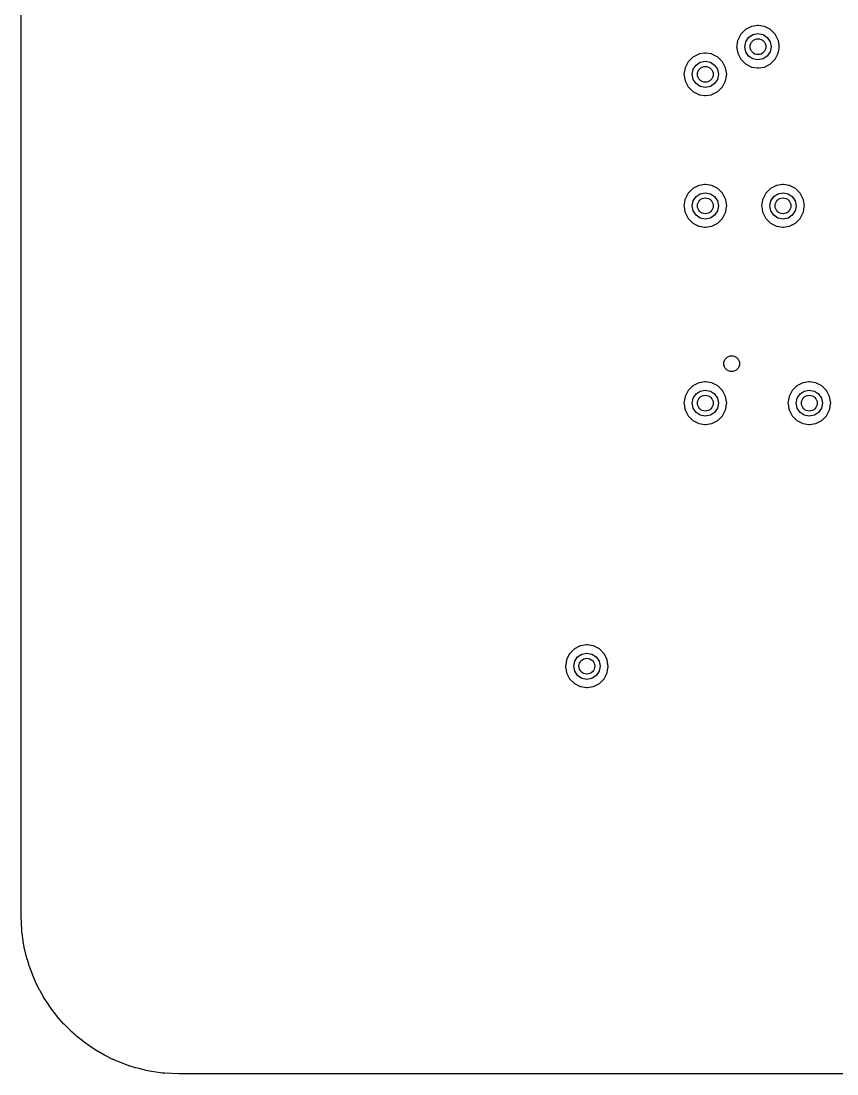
# Model space of a CAD drawing. Extents: x 4.53 to 6.3, y -4.68 to -2.19.
# Drawn here: x 4.528 to 5.138, y -4.685 to -3.897 of the extents above; entities that cross this region are included whole.
import ezdxf

# ---------------------------------------------------------------- set-up
doc = ezdxf.new("R2010")
doc.units = 0
doc.header["$MEASUREMENT"] = 0
doc.layers.add('BLACK', color=7, linetype='CONTINUOUS')

msp = doc.modelspace()

# ---------------------------------------------------------------- linework, layer by layer
at = {"layer": 'BLACK', "linetype": 'CONTINUOUS'}
for p, q in [((4.5276, -4.5668), (4.5276, -2.67729)), ((5.06582, -3.90697), (5.06356, -3.91143)), ((5.06936, -3.90344), (5.06582, -3.90697)), ((5.07381, -3.90118), (5.06936, -3.90344)), ((5.07178, -3.9094), (5.07497, -3.90726)), ((5.07419, -3.90111), (5.07381, -3.90118)), ((5.07835, -3.90046), (5.07419, -3.90111)), ((5.07419, -3.90111), (5.07419, -3.90111)), ((5.07497, -3.90726), (5.07874, -3.90652)), ((5.07874, -3.90039), (5.07835, -3.90046)), ((5.07913, -3.90046), (5.07874, -3.90039)), ((5.07874, -3.90652), (5.08251, -3.90726)), ((5.08329, -3.90111), (5.07913, -3.90046)), ((5.08251, -3.90726), (5.0857, -3.9094)), ((5.08367, -3.90118), (5.08329, -3.90111)), ((5.08329, -3.90111), (5.08329, -3.90111)), ((5.08812, -3.90344), (5.08367, -3.90118)), ((5.09166, -3.90697), (5.08812, -3.90344)), ((5.09392, -3.91143), (5.09166, -3.90697)), ((5.06291, -3.91553), (5.06278, -3.91636)), ((5.0635, -3.91181), (5.06291, -3.91553)), ((5.06356, -3.91143), (5.0635, -3.91181)), ((5.0635, -3.91181), (5.0635, -3.91181)), ((5.0689, -3.91636), (5.06965, -3.91259)), ((5.06965, -3.91259), (5.07178, -3.9094)), ((5.0857, -3.9094), (5.08783, -3.91259)), ((5.08783, -3.91259), (5.08858, -3.91636)), ((5.09398, -3.91181), (5.09392, -3.91143)), ((5.09457, -3.91553), (5.09398, -3.91181)), ((5.09398, -3.91181), (5.09398, -3.91181)), ((5.0947, -3.91636), (5.09457, -3.91553)), ((5.03444, -3.92182), (5.02999, -3.92409)), ((5.03482, -3.92176), (5.03444, -3.92182)), ((5.03898, -3.9211), (5.03482, -3.92176)), ((5.03482, -3.92176), (5.03482, -3.92176)), ((5.03937, -3.92104), (5.03898, -3.9211)), ((5.03976, -3.9211), (5.03937, -3.92104)), ((5.04392, -3.92176), (5.03976, -3.9211)), ((5.0443, -3.92182), (5.04392, -3.92176)), ((5.04392, -3.92176), (5.04392, -3.92176)), ((5.04875, -3.92409), (5.0443, -3.92182)), ((5.06278, -3.91636), (5.06284, -3.91674)), ((5.06284, -3.91674), (5.06301, -3.91781)), ((5.06301, -3.91781), (5.06356, -3.92129)), ((5.06356, -3.92129), (5.06582, -3.92574)), ((5.06965, -3.92012), (5.0689, -3.91636)), ((5.07178, -3.92332), (5.06965, -3.92012)), ((5.07497, -3.92545), (5.07178, -3.92332)), ((5.0857, -3.92332), (5.08251, -3.92545)), ((5.08783, -3.92012), (5.0857, -3.92332)), ((5.08858, -3.91636), (5.08783, -3.92012)), ((5.09166, -3.92574), (5.09392, -3.92129)), ((5.09392, -3.92129), (5.09448, -3.91781)), ((5.09448, -3.91781), (5.09464, -3.91674)), ((5.09464, -3.91674), (5.0947, -3.91636)), ((5.02645, -3.92762), (5.02419, -3.93207)), ((5.02999, -3.92409), (5.02645, -3.92762)), ((5.03028, -3.93324), (5.03241, -3.93005)), ((5.03241, -3.93005), (5.0356, -3.92791)), ((5.0356, -3.92791), (5.03937, -3.92717)), ((5.03937, -3.92717), (5.04314, -3.92791)), ((5.04314, -3.92791), (5.04633, -3.93005)), ((5.04633, -3.93005), (5.04846, -3.93324)), ((5.05229, -3.92762), (5.04875, -3.92409)), ((5.05455, -3.93207), (5.05229, -3.92762)), ((5.06582, -3.92574), (5.06936, -3.92927)), ((5.06936, -3.92927), (5.07381, -3.93154)), ((5.07874, -3.9262), (5.07497, -3.92545)), ((5.08251, -3.92545), (5.07874, -3.9262)), ((5.08367, -3.93154), (5.08812, -3.92927)), ((5.08812, -3.92927), (5.09166, -3.92574)), ((5.02419, -3.93207), (5.02341, -3.93701)), ((5.02341, -3.93701), (5.02419, -3.94194)), ((5.02953, -3.93701), (5.03028, -3.93324)), ((5.03028, -3.94077), (5.02953, -3.93701)), ((5.04846, -3.93324), (5.04921, -3.93701)), ((5.04921, -3.93701), (5.04846, -3.94077)), ((5.05533, -3.93701), (5.05455, -3.93207)), ((5.05455, -3.94194), (5.05533, -3.93701)), ((5.07381, -3.93154), (5.07419, -3.9316)), ((5.07419, -3.9316), (5.07419, -3.9316)), ((5.07419, -3.9316), (5.07835, -3.93226)), ((5.07835, -3.93226), (5.07874, -3.93232)), ((5.07874, -3.93232), (5.07913, -3.93226)), ((5.07913, -3.93226), (5.08329, -3.9316)), ((5.08329, -3.9316), (5.08367, -3.93154)), ((5.08329, -3.9316), (5.08329, -3.9316)), ((5.02419, -3.94194), (5.02645, -3.94639)), ((5.02645, -3.94639), (5.02999, -3.94992)), ((5.03241, -3.94397), (5.03028, -3.94077)), ((5.0356, -3.9461), (5.03241, -3.94397)), ((5.03937, -3.94685), (5.0356, -3.9461)), ((5.04314, -3.9461), (5.03937, -3.94685)), ((5.04633, -3.94397), (5.04314, -3.9461)), ((5.04846, -3.94077), (5.04633, -3.94397)), ((5.04875, -3.94992), (5.05229, -3.94639)), ((5.05229, -3.94639), (5.05455, -3.94194)), ((5.02999, -3.94992), (5.03444, -3.95219)), ((5.03444, -3.95219), (5.03482, -3.95225)), ((5.03482, -3.95225), (5.03482, -3.95225)), ((5.03482, -3.95225), (5.03898, -3.95291)), ((5.03898, -3.95291), (5.03937, -3.95297)), ((5.03937, -3.95297), (5.03976, -3.95291)), ((5.03976, -3.95291), (5.04392, -3.95225)), ((5.04392, -3.95225), (5.0443, -3.95219)), ((5.04392, -3.95225), (5.04392, -3.95225)), ((5.0443, -3.95219), (5.04875, -3.94992)), ((5.02999, -4.02252), (5.02645, -4.02605)), ((5.03444, -4.02025), (5.02999, -4.02252)), ((5.03482, -4.02019), (5.03444, -4.02025)), ((5.03898, -4.01953), (5.03482, -4.02019)), ((5.03482, -4.02019), (5.03482, -4.02019)), ((5.0356, -4.02634), (5.03937, -4.02559)), ((5.03937, -4.01947), (5.03898, -4.01953)), ((5.03976, -4.01953), (5.03937, -4.01947)), ((5.03937, -4.02559), (5.04314, -4.02634)), ((5.04392, -4.02019), (5.03976, -4.01953)), ((5.0443, -4.02025), (5.04392, -4.02019)), ((5.04392, -4.02019), (5.04392, -4.02019)), ((5.04875, -4.02252), (5.0443, -4.02025)), ((5.05229, -4.02605), (5.04875, -4.02252)), ((5.08808, -4.02252), (5.08455, -4.02605)), ((5.09253, -4.02025), (5.08808, -4.02252)), ((5.09291, -4.02019), (5.09253, -4.02025)), ((5.09708, -4.01953), (5.09291, -4.02019)), ((5.09291, -4.02019), (5.09291, -4.02019)), ((5.09369, -4.02634), (5.09746, -4.02559)), ((5.09746, -4.01947), (5.09708, -4.01953)), ((5.09785, -4.01953), (5.09746, -4.01947)), ((5.09746, -4.02559), (5.10123, -4.02634)), ((5.10201, -4.02019), (5.09785, -4.01953)), ((5.10239, -4.02025), (5.10201, -4.02019)), ((5.10201, -4.02019), (5.10201, -4.02019)), ((5.10684, -4.02252), (5.10239, -4.02025)), ((5.11038, -4.02605), (5.10684, -4.02252)), ((5.02389, -4.03235), (5.02341, -4.03543)), ((5.02413, -4.03089), (5.02389, -4.03235)), ((5.02419, -4.0305), (5.02413, -4.03089)), ((5.02413, -4.03089), (5.02413, -4.03089)), ((5.02645, -4.02605), (5.02419, -4.0305)), ((5.02953, -4.03543), (5.03028, -4.03167)), ((5.03028, -4.03167), (5.03241, -4.02847)), ((5.03241, -4.02847), (5.0356, -4.02634)), ((5.04314, -4.02634), (5.04633, -4.02847)), ((5.04633, -4.02847), (5.04846, -4.03167)), ((5.04846, -4.03167), (5.04921, -4.03543)), ((5.05455, -4.0305), (5.05229, -4.02605)), ((5.05461, -4.03089), (5.05455, -4.0305)), ((5.05485, -4.03235), (5.05461, -4.03089)), ((5.05461, -4.03089), (5.05461, -4.03089)), ((5.05533, -4.03543), (5.05485, -4.03235)), ((5.08199, -4.03235), (5.0815, -4.03543)), ((5.08222, -4.03089), (5.08199, -4.03235)), ((5.08228, -4.0305), (5.08222, -4.03089)), ((5.08222, -4.03089), (5.08222, -4.03089)), ((5.08455, -4.02605), (5.08228, -4.0305)), ((5.08762, -4.03543), (5.08837, -4.03167)), ((5.08837, -4.03167), (5.0905, -4.02847)), ((5.0905, -4.02847), (5.09369, -4.02634)), ((5.10123, -4.02634), (5.10442, -4.02847)), ((5.10442, -4.02847), (5.10655, -4.03167)), ((5.10655, -4.03167), (5.1073, -4.03543)), ((5.11264, -4.0305), (5.11038, -4.02605)), ((5.1127, -4.03089), (5.11264, -4.0305)), ((5.11294, -4.03235), (5.1127, -4.03089)), ((5.1127, -4.03089), (5.1127, -4.03089)), ((5.11342, -4.03543), (5.11294, -4.03235)), ((5.02341, -4.03543), (5.02347, -4.03582)), ((5.02347, -4.03582), (5.02412, -4.03994)), ((5.02412, -4.03994), (5.02419, -4.04037)), ((5.02419, -4.04037), (5.02645, -4.04482)), ((5.03028, -4.0392), (5.02953, -4.03543)), ((5.03241, -4.04239), (5.03028, -4.0392)), ((5.04846, -4.0392), (5.04633, -4.04239)), ((5.04921, -4.03543), (5.04846, -4.0392)), ((5.05229, -4.04482), (5.05455, -4.04037)), ((5.05455, -4.04037), (5.05462, -4.03994)), ((5.05462, -4.03994), (5.05527, -4.03582)), ((5.05527, -4.03582), (5.05533, -4.03543)), ((5.0815, -4.03543), (5.08156, -4.03582)), ((5.08156, -4.03582), (5.08221, -4.03994)), ((5.08221, -4.03994), (5.08228, -4.04037)), ((5.08228, -4.04037), (5.08455, -4.04482)), ((5.08837, -4.0392), (5.08762, -4.03543)), ((5.0905, -4.04239), (5.08837, -4.0392)), ((5.10655, -4.0392), (5.10442, -4.04239)), ((5.1073, -4.03543), (5.10655, -4.0392)), ((5.11038, -4.04482), (5.11264, -4.04037)), ((5.11264, -4.04037), (5.11271, -4.03994)), ((5.11271, -4.03994), (5.11336, -4.03582)), ((5.11336, -4.03582), (5.11342, -4.03543)), ((5.02645, -4.04482), (5.02999, -4.04835)), ((5.02999, -4.04835), (5.03444, -4.05062)), ((5.0356, -4.04453), (5.03241, -4.04239)), ((5.03937, -4.04528), (5.0356, -4.04453)), ((5.04314, -4.04453), (5.03937, -4.04528)), ((5.04633, -4.04239), (5.04314, -4.04453)), ((5.0443, -4.05062), (5.04875, -4.04835)), ((5.04875, -4.04835), (5.05229, -4.04482)), ((5.08455, -4.04482), (5.08808, -4.04835)), ((5.08808, -4.04835), (5.09253, -4.05062)), ((5.09369, -4.04453), (5.0905, -4.04239)), ((5.09746, -4.04528), (5.09369, -4.04453)), ((5.10123, -4.04453), (5.09746, -4.04528)), ((5.10442, -4.04239), (5.10123, -4.04453)), ((5.10239, -4.05062), (5.10684, -4.04835)), ((5.10684, -4.04835), (5.11038, -4.04482)), ((5.03444, -4.05062), (5.03482, -4.05068)), ((5.03482, -4.05068), (5.03482, -4.05068)), ((5.03482, -4.05068), (5.03898, -4.05134)), ((5.03898, -4.05134), (5.03937, -4.0514)), ((5.03937, -4.0514), (5.03976, -4.05134)), ((5.03976, -4.05134), (5.04392, -4.05068)), ((5.04392, -4.05068), (5.0443, -4.05062)), ((5.04392, -4.05068), (5.04392, -4.05068)), ((5.09253, -4.05062), (5.09291, -4.05068)), ((5.09291, -4.05068), (5.09291, -4.05068)), ((5.09291, -4.05068), (5.09708, -4.05134)), ((5.09708, -4.05134), (5.09746, -4.0514)), ((5.09746, -4.0514), (5.09785, -4.05134)), ((5.09785, -4.05134), (5.10201, -4.05068)), ((5.10201, -4.05068), (5.10239, -4.05062)), ((5.10201, -4.05068), (5.10201, -4.05068)), ((5.03898, -4.16717), (5.03482, -4.16783)), ((5.03937, -4.16711), (5.03898, -4.16717)), ((5.03976, -4.16717), (5.03937, -4.16711)), ((5.04392, -4.16783), (5.03976, -4.16717)), ((5.11676, -4.16717), (5.1126, -4.16783)), ((5.11715, -4.16711), (5.11676, -4.16717)), ((5.11753, -4.16717), (5.11715, -4.16711)), ((5.12169, -4.16783), (5.11753, -4.16717)), ((5.02645, -4.17369), (5.02419, -4.17814)), ((5.02999, -4.17016), (5.02645, -4.17369)), ((5.03444, -4.16789), (5.02999, -4.17016)), ((5.03241, -4.17611), (5.0356, -4.17398)), ((5.03482, -4.16783), (5.03444, -4.16789)), ((5.03482, -4.16783), (5.03482, -4.16783)), ((5.0356, -4.17398), (5.03937, -4.17323)), ((5.03937, -4.17323), (5.04314, -4.17398)), ((5.04314, -4.17398), (5.04633, -4.17611)), ((5.0443, -4.16789), (5.04392, -4.16783)), ((5.04392, -4.16783), (5.04392, -4.16783)), ((5.04875, -4.17016), (5.0443, -4.16789)), ((5.05229, -4.17369), (5.04875, -4.17016)), ((5.05455, -4.17814), (5.05229, -4.17369)), ((5.10423, -4.17369), (5.10196, -4.17814)), ((5.10776, -4.17016), (5.10423, -4.17369)), ((5.11221, -4.16789), (5.10776, -4.17016)), ((5.11019, -4.17611), (5.11338, -4.17398)), ((5.1126, -4.16783), (5.11221, -4.16789)), ((5.1126, -4.16783), (5.1126, -4.16783)), ((5.11338, -4.17398), (5.11715, -4.17323)), ((5.11715, -4.17323), (5.12091, -4.17398)), ((5.12091, -4.17398), (5.12411, -4.17611)), ((5.12208, -4.16789), (5.12169, -4.16783)), ((5.12169, -4.16783), (5.12169, -4.16783)), ((5.12653, -4.17016), (5.12208, -4.16789)), ((5.13006, -4.17369), (5.12653, -4.17016)), ((5.13233, -4.17814), (5.13006, -4.17369)), ((5.02419, -4.17814), (5.02341, -4.18307)), ((5.02341, -4.18307), (5.02347, -4.18346)), ((5.02953, -4.18307), (5.03028, -4.1793)), ((5.03028, -4.18684), (5.02953, -4.18307)), ((5.03028, -4.1793), (5.03241, -4.17611)), ((5.04633, -4.17611), (5.04846, -4.1793)), ((5.04846, -4.1793), (5.04921, -4.18307)), ((5.04921, -4.18307), (5.04846, -4.18684)), ((5.05533, -4.18307), (5.05455, -4.17814)), ((5.05527, -4.18346), (5.05533, -4.18307)), ((5.10196, -4.17814), (5.10118, -4.18307)), ((5.10118, -4.18307), (5.10124, -4.18346)), ((5.1073, -4.18307), (5.10805, -4.1793)), ((5.10805, -4.18684), (5.1073, -4.18307)), ((5.10805, -4.1793), (5.11019, -4.17611)), ((5.12411, -4.17611), (5.12624, -4.1793)), ((5.12624, -4.1793), (5.12699, -4.18307)), ((5.12699, -4.18307), (5.12624, -4.18684)), ((5.13311, -4.18307), (5.13233, -4.17814)), ((5.13305, -4.18346), (5.13311, -4.18307)), ((5.02347, -4.18346), (5.02408, -4.1873)), ((5.02408, -4.1873), (5.02419, -4.188)), ((5.02419, -4.188), (5.02645, -4.19245)), ((5.03241, -4.19003), (5.03028, -4.18684)), ((5.0356, -4.19216), (5.03241, -4.19003)), ((5.04633, -4.19003), (5.04314, -4.19216)), ((5.04846, -4.18684), (5.04633, -4.19003)), ((5.05229, -4.19245), (5.05455, -4.188)), ((5.05455, -4.188), (5.05466, -4.1873)), ((5.05466, -4.1873), (5.05527, -4.18346)), ((5.10124, -4.18346), (5.10185, -4.1873)), ((5.10185, -4.1873), (5.10196, -4.188)), ((5.10196, -4.188), (5.10423, -4.19245)), ((5.11019, -4.19003), (5.10805, -4.18684)), ((5.11338, -4.19216), (5.11019, -4.19003)), ((5.12411, -4.19003), (5.12091, -4.19216)), ((5.12624, -4.18684), (5.12411, -4.19003)), ((5.13006, -4.19245), (5.13233, -4.188)), ((5.13233, -4.188), (5.13244, -4.1873)), ((5.13244, -4.1873), (5.13305, -4.18346)), ((5.02645, -4.19245), (5.02999, -4.19599)), ((5.02999, -4.19599), (5.03444, -4.19825)), ((5.03444, -4.19825), (5.03482, -4.19831)), ((5.03482, -4.19831), (5.03482, -4.19831)), ((5.03482, -4.19831), (5.03898, -4.19897)), ((5.03937, -4.19291), (5.0356, -4.19216)), ((5.03898, -4.19897), (5.03937, -4.19904)), ((5.04314, -4.19216), (5.03937, -4.19291)), ((5.03937, -4.19904), (5.03976, -4.19897)), ((5.03976, -4.19897), (5.04392, -4.19831)), ((5.04392, -4.19831), (5.0443, -4.19825)), ((5.04392, -4.19831), (5.04392, -4.19831)), ((5.0443, -4.19825), (5.04875, -4.19599)), ((5.04875, -4.19599), (5.05229, -4.19245)), ((5.10423, -4.19245), (5.10776, -4.19599)), ((5.10776, -4.19599), (5.11221, -4.19825)), ((5.11221, -4.19825), (5.1126, -4.19831)), ((5.1126, -4.19831), (5.1126, -4.19831)), ((5.1126, -4.19831), (5.11676, -4.19897)), ((5.11715, -4.19291), (5.11338, -4.19216)), ((5.11676, -4.19897), (5.11715, -4.19904)), ((5.12091, -4.19216), (5.11715, -4.19291)), ((5.11715, -4.19904), (5.11753, -4.19897)), ((5.11753, -4.19897), (5.12169, -4.19831)), ((5.12169, -4.19831), (5.12208, -4.19825)), ((5.12169, -4.19831), (5.12169, -4.19831)), ((5.12208, -4.19825), (5.12653, -4.19599)), ((5.12653, -4.19599), (5.13006, -4.19245)), ((4.9504, -4.36402), (4.94624, -4.36468)), ((4.95079, -4.36396), (4.9504, -4.36402)), ((4.95117, -4.36402), (4.95079, -4.36396)), ((4.95534, -4.36468), (4.95117, -4.36402)), ((4.93787, -4.37054), (4.9356, -4.37499)), ((4.9414, -4.36701), (4.93787, -4.37054)), ((4.94585, -4.36474), (4.9414, -4.36701)), ((4.94383, -4.37296), (4.94702, -4.37083)), ((4.94624, -4.36468), (4.94585, -4.36474)), ((4.94624, -4.36468), (4.94624, -4.36468)), ((4.94702, -4.37083), (4.95079, -4.37008)), ((4.95079, -4.37008), (4.95455, -4.37083)), ((4.95455, -4.37083), (4.95775, -4.37296)), ((4.95572, -4.36474), (4.95534, -4.36468)), ((4.95534, -4.36468), (4.95534, -4.36468)), ((4.96017, -4.36701), (4.95572, -4.36474)), ((4.9637, -4.37054), (4.96017, -4.36701)), ((4.96597, -4.37499), (4.9637, -4.37054)), ((4.93502, -4.37869), (4.93482, -4.37992)), ((4.93482, -4.37992), (4.93488, -4.38031)), ((4.93488, -4.38031), (4.93529, -4.38284)), ((4.93554, -4.37537), (4.93502, -4.37869)), ((4.9356, -4.37499), (4.93554, -4.37537)), ((4.93554, -4.37537), (4.93554, -4.37537)), ((4.94094, -4.37992), (4.94169, -4.37615)), ((4.94169, -4.38369), (4.94094, -4.37992)), ((4.94169, -4.37615), (4.94383, -4.37296)), ((4.95775, -4.37296), (4.95988, -4.37615)), ((4.95988, -4.37615), (4.96063, -4.37992)), ((4.96063, -4.37992), (4.95988, -4.38369)), ((4.96603, -4.37537), (4.96597, -4.37499)), ((4.96656, -4.37869), (4.96603, -4.37537)), ((4.96603, -4.37537), (4.96603, -4.37537)), ((4.96629, -4.38284), (4.96669, -4.38031)), ((4.96675, -4.37992), (4.96656, -4.37869)), ((4.96669, -4.38031), (4.96675, -4.37992)), ((4.93529, -4.38284), (4.9356, -4.38485)), ((4.9356, -4.38485), (4.93787, -4.3893)), ((4.94383, -4.38688), (4.94169, -4.38369)), ((4.94702, -4.38901), (4.94383, -4.38688)), ((4.95775, -4.38688), (4.95455, -4.38901)), ((4.95988, -4.38369), (4.95775, -4.38688)), ((4.9637, -4.3893), (4.96597, -4.38485)), ((4.96597, -4.38485), (4.96629, -4.38284)), ((4.93787, -4.3893), (4.9414, -4.39284)), ((4.9414, -4.39284), (4.94585, -4.3951)), ((4.94585, -4.3951), (4.94624, -4.39517)), ((4.94624, -4.39517), (4.94624, -4.39517)), ((4.94624, -4.39517), (4.9504, -4.39582)), ((4.95079, -4.38976), (4.94702, -4.38901)), ((4.9504, -4.39582), (4.95079, -4.39589)), ((4.95455, -4.38901), (4.95079, -4.38976)), ((4.95079, -4.39589), (4.95117, -4.39582)), ((4.95117, -4.39582), (4.95534, -4.39517)), ((4.95534, -4.39517), (4.95572, -4.3951)), ((4.95534, -4.39517), (4.95534, -4.39517)), ((4.95572, -4.3951), (4.96017, -4.39284)), ((4.96017, -4.39284), (4.9637, -4.3893)), ((4.52761, -4.56706), (4.5276, -4.5668)), ((4.52815, -4.57741), (4.52761, -4.56706)), ((4.52815, -4.57743), (4.52815, -4.57741)), ((4.52824, -4.57909), (4.52815, -4.57743)), ((4.5283, -4.57959), (4.52824, -4.57909)), ((4.52953, -4.58736), (4.5283, -4.57959)), ((4.52953, -4.58741), (4.52953, -4.58736)), ((4.53027, -4.59173), (4.52953, -4.58741)), ((4.53037, -4.59218), (4.53027, -4.59173)), ((4.53226, -4.59926), (4.53037, -4.59218)), ((4.53229, -4.59935), (4.53226, -4.59926)), ((4.53365, -4.60407), (4.53229, -4.59935)), ((4.53379, -4.60448), (4.53365, -4.60407)), ((4.53633, -4.61111), (4.53379, -4.60448)), ((4.53638, -4.61123), (4.53633, -4.61111)), ((4.53834, -4.61598), (4.53638, -4.61123)), ((4.53851, -4.61633), (4.53834, -4.61598)), ((4.54168, -4.62256), (4.53851, -4.61633)), ((4.54176, -4.62271), (4.54168, -4.62256)), ((4.5443, -4.6273), (4.54176, -4.62271)), ((4.54448, -4.6276), (4.5443, -4.6273)), ((4.54825, -4.63341), (4.54448, -4.6276)), ((4.54837, -4.63358), (4.54825, -4.63341)), ((4.55143, -4.6379), (4.54837, -4.63358)), ((4.55162, -4.63815), (4.55143, -4.6379)), ((4.55596, -4.64351), (4.55162, -4.63815)), ((4.55612, -4.6437), (4.55596, -4.64351)), ((4.55967, -4.64767), (4.55612, -4.6437)), ((4.55986, -4.64787), (4.55967, -4.64767)), ((4.56473, -4.65274), (4.55986, -4.64787)), ((4.56493, -4.65293), (4.56473, -4.65274)), ((4.56815, -4.65581), (4.56493, -4.65293)), ((4.5689, -4.65648), (4.56815, -4.65581)), ((4.56909, -4.65663), (4.5689, -4.65648)), ((4.57445, -4.66097), (4.56909, -4.65663)), ((4.5747, -4.66116), (4.57445, -4.66097)), ((4.57902, -4.66423), (4.5747, -4.66116)), ((4.57919, -4.66435), (4.57902, -4.66423)), ((4.585, -4.66812), (4.57919, -4.66435)), ((4.5853, -4.6683), (4.585, -4.66812)), ((4.58989, -4.67084), (4.5853, -4.6683)), ((4.59004, -4.67092), (4.58989, -4.67084)), ((4.59627, -4.67409), (4.59004, -4.67092)), ((4.59662, -4.67425), (4.59627, -4.67409)), ((4.59738, -4.67457), (4.59662, -4.67425)), ((4.60137, -4.67622), (4.59738, -4.67457)), ((4.60149, -4.67627), (4.60137, -4.67622)), ((4.60812, -4.67881), (4.60149, -4.67627)), ((4.60852, -4.67895), (4.60812, -4.67881)), ((4.61325, -4.68031), (4.60852, -4.67895)), ((4.61334, -4.68033), (4.61325, -4.68031)), ((4.61579, -4.68099), (4.61334, -4.68033)), ((4.62042, -4.68223), (4.61579, -4.68099)), ((4.62087, -4.68233), (4.62042, -4.68223)), ((4.62519, -4.68306), (4.62087, -4.68233)), ((4.62524, -4.68307), (4.62519, -4.68306)), ((4.63176, -4.68411), (4.62524, -4.68307)), ((4.63301, -4.6843), (4.63176, -4.68411)), ((4.63351, -4.68436), (4.63301, -4.6843)), ((4.63517, -4.68445), (4.63351, -4.68436)), ((4.63518, -4.68445), (4.63517, -4.68445)), ((4.64554, -4.68499), (4.63518, -4.68445)), ((4.6458, -4.685), (4.64554, -4.68499)), ((6.01324, -4.685), (4.6458, -4.685))]:
    msp.add_line(p, q, dxfattribs=at)
at = {"layer": 'BLACK'}
for centre in [(5.07874, -3.91636), (5.03937, -3.93701), (5.03937, -4.03543), (5.09746, -4.03543), (5.05906, -4.15354), (5.03937, -4.18307), (5.11715, -4.18307), (4.95079, -4.37992)]:
    msp.add_circle(centre, 0.00591, dxfattribs=at)

doc.saveas('drawing.dxf')
